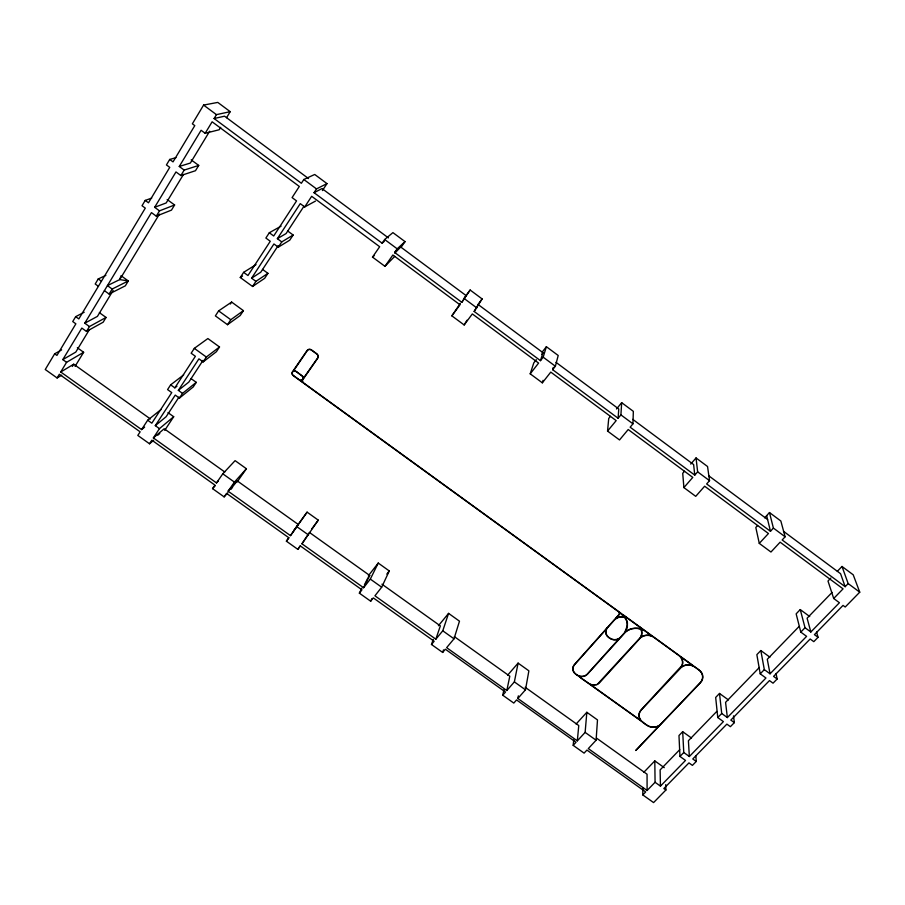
<?xml version="1.0" encoding="UTF-8"?>
<svg xmlns="http://www.w3.org/2000/svg" width="905" height="905" viewBox="0 0 905 905"><rect width="100%" height="100%" fill="white"/><g stroke="black" fill="none" stroke-linecap="round" stroke-linejoin="round"><path stroke-width="1.36" d="M665.752 784.612L665.899 790.008L653.58 802.588L642.799 794.918L642.822 788.153M627.38 625.513L626.758 620.864L624.19 616.905A10.385 9.254 6.8 0 0 622.063 616.69L621.35 616.701A10.385 9.254 6.8 0 0 615.558 618.737L618.986 614.846A2.681 2.398 7 0 0 619.269 612.3L624.19 616.893M690.707 464.084L696.036 457.953L697.642 471.844L694.769 475.125L630.152 427.183L632.957 423.823L633.342 411.345L621.678 402.668L616.497 408.981M553.283 367.362L552.661 369.704L618.115 418.257L620.909 414.886L621.678 402.668M618.115 418.257L618.76 408.97L555.975 362.328M664.27 767.666L654.801 760.89L655.073 782.282L647.098 790.484L588.307 748.605L596.09 740.222L597.492 719.916L586.836 712.292L576.112 724.023M518.339 695.855L517.841 698.49L577.322 740.867L585.128 732.394L586.836 712.292M691.51 738.039L682.687 731.692L683.773 752.508L689.35 756.512L723.4 721.613L717.767 717.541L715.674 697.438L719.509 693.456L721.715 713.479L727.36 717.563L765.947 678.015L760.223 673.84L756.851 654.654L760.822 650.537L764.329 669.621L770.053 673.806L806.593 636.362L800.789 632.097L796.151 613.839L800.258 609.574L805.031 627.731L810.835 632.007L839.421 602.73L833.697 598.488L843.064 588.85L780.121 542.174L770.958 552.027L759.284 543.385L768.447 533.52L704.644 486.211L695.73 496.347L683.897 487.591L692.778 477.41L628.206 429.524L619.529 439.943L607.549 431.074L608.726 418.438L610.445 416.334M577.322 740.867L578.77 725.55L525.138 687.268M627.38 625.502L624.744 632.437M642.799 794.918L645.695 791.932L586.938 750.075L584.098 753.13L573.182 745.358L573.725 739.928M517.841 698.49L525.466 689.825L528.882 670.831L518.101 663.116L507.66 675.153M438.416 625.728L448.575 613.375L459.48 621.181L454.005 638.817L446.64 647.663L506.823 690.538L514.368 681.895L518.101 663.116M506.823 690.538L509.798 676.216L454.321 636.622M573.182 745.358L576.01 742.292L516.563 699.938L513.791 703.083L502.75 695.221L503.904 689.768M552.661 369.704L555.387 366.242L558.204 355.484L546.382 346.706L542.186 352.102M536.314 359.658L533.792 362.894L530.206 373.833L542.344 382.826L543.057 380.326M540.477 360.665L542.955 352.667L478.225 304.589L474.163 311.467L540.477 360.665L543.181 357.181L546.382 346.706M120.569 276.964L119.732 279.588L107.424 285.618L112.163 289.034L128.295 280.957L120.987 275.663M433.224 639.416L431.481 644.484L442.658 652.448L443.484 649.881M368.38 575.738L378.245 563.057L389.274 570.953L381.684 587.209L374.93 595.807L435.837 639.202L442.771 630.796L448.575 613.375M435.837 639.202L440.35 625.898L381.933 584.189M361.887 588.114L359.364 593.148L370.677 601.203L371.887 598.658M363.595 587.73L369.704 575.467L309.442 532.445L301.953 543.803L363.595 587.73L370.315 579.098L378.245 563.057M364.421 584.902L367.487 578.759M474.163 311.467L482.105 298.922L470.136 290.019L463.62 298.899M84.188 312.248L75.669 316.66L72.728 321.558L75.873 323.82L56.925 355.416L54.662 353.798L45.25 369.512L57.105 377.962L61.71 375.179M105.874 275.369L98.215 278.966L95.206 284L98.385 286.297M151.701 198.093L145.219 200.412L142.028 205.729L145.298 208.116L78.814 318.922L75.669 316.66M175.977 157.651L169.721 159.45L166.441 164.936L169.744 167.357L148.488 202.799L145.219 200.412M226.555 117.695L230.221 111.666L217.777 102.412L203.58 105.082L192.369 123.815L194.79 125.614L173.025 161.882L169.721 159.45M460.374 303.333L451.867 315.856L464.163 324.952L467.003 320.223M597.56 684.101L639.496 638.489A10.181 9.05 6.3 0 0 641.102 635.943L641.306 635.378A10.181 9.05 6.3 0 0 640.978 629.552L637.516 628.421A15.306 13.552 6.1 0 0 625.626 631.995L587.481 674.191A7.647 6.731 10.1 0 1 578.6 675.99L580.478 677.426L575.716 674.225A7.647 6.731 10.2 0 1 574.29 664.711L618.828 614.733A2.477 2.217 7 0 0 618.398 611.61L293.197 375.598A2.76 2.534 43.3 0 1 292.417 371.887L307.089 350.518A3.315 3.077 44.8 0 1 311.512 349.93L316.795 353.776A3.315 3.077 44.2 0 1 317.7 358.256L302.745 379.761A2.545 2.342 42.2 0 0 303.616 382.917L698.999 669.87A10.408 9.073 3.5 0 1 700.481 682.675L635.751 750.494L659.564 725.437L659.066 725.765A10.181 8.801 6.5 0 1 646.713 725.21L642.72 722.337M77.344 347.758L83.645 352.271L66.585 362.305L62.807 359.613L81.823 328.085L86.495 331.434L103.159 322.203L106.055 317.451L99.38 312.655M106.055 317.451L89.448 326.547L84.765 323.198L151.452 212.618L156.293 216.148L171.475 210.118L174.608 204.983L167.165 199.53M174.608 204.983L159.495 210.854L154.653 207.302L175.977 171.939L180.876 175.547L195.491 170.706L198.715 165.423L191.181 159.868M198.715 165.423L184.179 170.095L179.269 166.475L201.102 130.275L205.175 133.295L219.214 129.743L220.684 127.334M57.105 377.962L59.345 374.274L140.139 431.832L137.809 435.429L149.529 443.778L153.658 440.271M66.585 362.305L60.726 371.978L141.587 429.592L144.619 427.137M205.175 133.295L212.121 121.802L299.317 186.453L292.089 197.595L296.546 200.899L273.706 235.979L269.317 232.743L265.878 238.049L270.267 241.273L247.959 275.527L243.615 272.36L240.278 277.507L252.563 286.478L264.656 278.333L267.937 273.344L262.529 269.385M322.395 190.593L326.988 183.602L314.714 174.473L303.82 179.495L301.376 183.274L214.1 118.532L216.453 114.641L230.221 111.666M86.495 331.434L89.448 326.547M104.392 290.641L109.12 294.046L112.163 289.034M156.293 216.148L159.495 210.854M180.876 175.547L184.179 170.095M89.482 329.499L75.794 352.09L62.807 359.613M113.17 290.403L97.423 316.388L84.765 323.198M159.427 214.089L119.732 279.588L128.295 280.957L125.331 285.833L109.12 294.046M183.534 174.337L166.192 202.946L154.653 207.302M209.677 131.202L190.378 163.036L179.269 166.475M72.343 366.457L73.712 364.206L150.411 418.97M75.081 366.344L83.645 352.271M141.587 429.592L147.673 420.214L161.226 409.377M183.658 374.896L170.649 384.84L167.572 389.591L171.758 392.589L151.836 423.178L147.673 420.214M191.023 378.584L196.261 382.351L182.527 393.37L178.342 390.36L198.919 358.844L203.15 361.898L216.419 351.694L219.519 346.977L207.879 338.549L194.315 348.357L191.147 353.233L195.39 356.287L174.846 387.849L170.649 384.84M218.625 310.879L215.379 315.89L227.517 324.703L240.221 315.506L243.411 310.653L231.635 302.078L218.625 310.879L230.786 319.714L243.411 310.653M230.368 304.023L231.635 302.078M167.979 412.623L173.692 416.719L159.461 428.619L155.298 425.655L175.253 395.1L179.428 398.098L193.229 386.955L196.261 382.351M267.937 273.344L255.923 281.353L251.59 278.186L273.932 243.965L278.31 247.178L289.77 240.153L293.141 235.029L287.666 230.99M293.141 235.029L281.76 241.907L277.371 238.682L300.256 203.636L304.714 206.94L315.494 201.08M178.986 397.114L166.158 416.696L155.298 425.655M203.048 360.36L188.817 382.102L178.342 390.36M278.163 245.651L260.776 272.201L251.59 278.186M303.876 206.374L286.082 233.558L277.371 238.682M326.988 183.602L316.512 188.919L314.046 192.686L382.125 243.185L384.659 239.508L392.917 232.619L405.044 241.624L397.182 248.807L394.637 252.461L461.81 302.304L470.136 290.019M149.529 443.778L151.882 440.192L214.971 485.125L212.551 488.632L224.135 496.879L227.879 492.659M218.377 480.894L216.499 482.919L153.364 437.93L159.461 428.619M179.428 398.098L182.527 393.37M203.15 361.898L206.329 357.034L219.519 346.977M227.517 324.703L230.786 319.714M252.563 286.478L255.923 281.353M278.31 247.178L281.76 241.907M304.714 206.94L311.671 196.306L379.67 246.726L372.498 257.111L384.964 266.33L394.738 256.375M301.953 543.803L318.255 520.137L307.089 512.151L293.559 530.85M461.81 302.304L466.177 295.641L400.621 246.952L394.637 252.461M164.721 430.361L173.692 416.719M288.786 537.751L286.399 541.201L297.847 549.358L300.155 545.851M216.499 482.919L222.788 473.813L235.096 460.645L246.398 468.733L237.099 482.026M246.398 468.733L234.429 482.116L228.105 491.189L290.482 535.636L307.089 512.151M290.482 535.636L298.22 524.436L237.257 480.906L228.105 491.189M224.135 496.879L226.567 493.383L288.899 537.785L286.399 541.201M384.964 266.33L392.861 255.006L459.989 304.781L451.867 315.856M237.257 480.906L230.243 489.266M400.621 246.952L394.874 253.151M401.073 247.303L405.044 241.624M311.852 528.78L318.255 520.137M478.01 304.442L482.105 298.922M297.847 549.358L300.37 545.953L361.955 589.822L359.364 593.148M464.163 324.952L472.331 313.933L538.599 363.075L530.206 373.833M368.097 577.526L369.704 575.467M541.733 354.24L542.955 352.667M386.797 574.109L389.274 570.953M370.677 601.203L373.29 597.888L434.151 641.249L431.481 644.484M542.344 382.826L550.772 372.102L616.181 420.61L607.549 431.074M442.658 652.448L445.339 649.213L505.499 692.065L502.75 695.221M607.266 627.697L606.237 629.247A7.783 6.923 7.5 0 0 608.624 637.471L609.721 638.263A7.783 6.923 7.5 0 0 619.167 638.602L587.322 674.067A7.455 6.561 10.1 0 1 576.926 674.87L575.84 674.089A7.455 6.561 10.2 0 1 574.449 664.824L614.246 620.185A10.181 9.073 6.8 0 1 624.145 617.086M624.733 632.437L620.457 637.256A7.579 6.742 7.5 0 1 609.846 638.127L608.748 637.324A7.579 6.742 7.5 0 1 607.425 627.821M684.497 471.245L682.721 473.292L683.897 487.591M696.036 457.953L707.552 466.516L709.531 480.668L706.647 483.937L770.483 531.303L773.39 528.068L769.465 512.535L764.68 517.852M230.696 489.481L232.574 487.365M757.587 525.545L755.811 527.479L759.284 543.385M212.551 488.632L215.232 485.736M769.465 512.535L780.845 520.997L785.121 536.789L782.169 539.968L845.157 586.7L848.177 583.589L842.001 566.462L837.329 571.315M682.687 731.692L678.976 735.55L679.96 756.444L685.515 760.426L660.446 786.128L655.073 782.282M643.794 772.327L654.801 760.89M830.801 578.103L827.996 581.01L833.697 598.488M679.757 749.634L660.13 769.895L660.446 786.128M716.805 711.398L688.411 740.709L689.35 756.512M759.408 667.426L725.572 702.348L727.36 717.563M799.104 626.452L767.282 659.293L770.053 673.806M832.091 592.402L807.102 618.194L810.835 632.007M679.96 756.444L683.773 752.508M717.767 717.541L721.715 713.479M760.223 673.84L764.329 669.621M800.789 632.097L805.031 627.731M842.001 566.462L853.223 574.811L859.75 592.175L845.213 607.017L843.03 605.4L814.421 634.643L818.041 637.312L813.787 641.656L810.167 638.998L773.583 676.386L777.157 678.988L773.04 683.184L769.476 680.583L730.833 720.086L734.351 722.631L730.392 726.67L726.873 724.124L692.778 758.978L696.25 761.467L692.416 765.381L688.954 762.892L663.851 788.549L665.899 790.008M372.498 257.111L374.41 255.459M157.809 435.169L159.789 433.495M153.364 437.93L164.212 428.755L224.768 471.991M382.125 243.185L384.218 241.42M174.846 387.849L176.95 386.209M240.278 277.507L242.551 276.07M243.615 272.36L256.024 264.622M60.748 371.989L73.712 364.206M593.431 685.028L597.243 684.463L599.167 683.162L640.559 637.742A10.193 9.005 5.4 0 1 653.455 637.075L678.761 655.424A10.193 8.948 4.3 0 1 681.929 665.537L641.079 709.927A10.181 8.801 6.6 0 0 640.887 720.64L590.354 684.497L591.463 684.904M54.662 353.798L61.63 349.884M269.317 232.743L281.093 226.148M314.046 192.686L322.022 188.579L388.415 237.891M596.802 684.655L591.463 684.893M214.1 118.532L224.553 116.191L308.515 178.557M300.946 380.326L302.191 380.179L300.969 380.53A2.76 2.534 42.7 0 1 300.2 380.439L302.756 382.295A2.749 2.534 42.2 0 1 302.361 381.322L302.191 379.919A2.5 2.296 42.7 0 0 303.13 378.177L303.073 377.487A2.5 2.296 42.7 0 0 302.032 376.016L296.105 371.423L302.146 375.801A2.76 2.534 42.7 0 1 303.266 377.464L303.299 378.539L317.531 358.131A3.1 2.873 44.2 0 0 316.682 353.946L311.399 350.099A3.1 2.873 44.8 0 0 307.259 350.642L293.39 371.084A2.76 2.534 43.3 0 1 295.946 371.31L295.844 371.491A2.545 2.342 43.3 0 0 292.541 372.079A2.545 2.342 43.3 0 0 293.31 375.439L299.34 379.817A2.5 2.296 42.7 0 0 300.98 380.304M593.431 685.209L589.743 684.01M627.425 622.685L625.491 617.425A10.181 9.073 6.8 0 1 628.545 618.975L638.342 626.102A10.181 9.05 6.3 0 1 640.412 628.466L637.539 628.24A15.509 13.733 6.1 0 0 625.479 631.86L627.335 627.391L627.425 622.685M589.732 684.01L580.603 677.743L646.837 725.075A9.989 8.62 6.5 0 0 660.82 724.113L700.312 682.562A10.204 8.892 3.5 0 0 698.864 670.005L694.814 667.064A10.193 8.903 3.6 0 0 683.513 665.978L682.936 666.272A10.193 8.903 3.6 0 0 681.352 667.324L641.238 710.029A9.989 8.631 6.6 0 0 641.894 721.432L642.855 722.213M98.215 278.966L101.439 281.206M596.44 738.061L647.064 774.216L647.098 790.484M222.788 473.813L234.429 482.116M296.998 526.767L308.503 534.979M370.315 579.098L381.684 587.209M442.771 630.796L454.005 638.817M514.368 681.895L525.466 689.825M585.128 732.394L596.09 740.222M194.315 348.357L206.329 357.034M719.509 693.456L728.434 699.927M760.822 650.537L769.884 657.166M800.258 609.574L809.726 616.554M632.765 419.366L693.626 464.559L694.769 475.125M708.626 475.702L767.598 519.504M783.492 531.303L840.564 573.702L845.157 586.7M203.58 105.082L216.453 114.641M303.82 179.495L316.512 188.919M384.659 239.508L397.182 248.807M464.435 298.729L476.799 307.904M543.181 357.181L555.387 366.242M620.909 414.886L632.957 423.823M697.642 471.844L709.531 480.668M773.39 528.068L785.121 536.789M848.177 583.589L859.75 592.175M625.208 617.346L625.74 618.16M816.57 632.052L818.041 637.312M766.659 515.692L770.483 531.303M776.049 673.467L777.157 678.988M733.503 715.866L734.351 722.631M695.866 755.856L696.25 761.467M641.509 635.434L640.469 637.573L640.91 637.211A10.396 9.186 5.4 0 1 651.781 636L644.711 630.728L641.17 629.484A10.385 9.231 6.3 0 1 641.509 635.434M682.121 665.605L681.284 667.121L683.411 665.82A10.408 9.084 3.6 0 1 692.619 665.639L693.207 665.899L680.368 656.577L680.775 657.041A10.396 9.129 4.3 0 1 682.121 665.605M625.559 617.255L623.488 615.298L626.927 617.798L625.57 617.255M641.509 629.088L639.462 626.894L643.749 630.038L641.509 629.077"/></g></svg>
